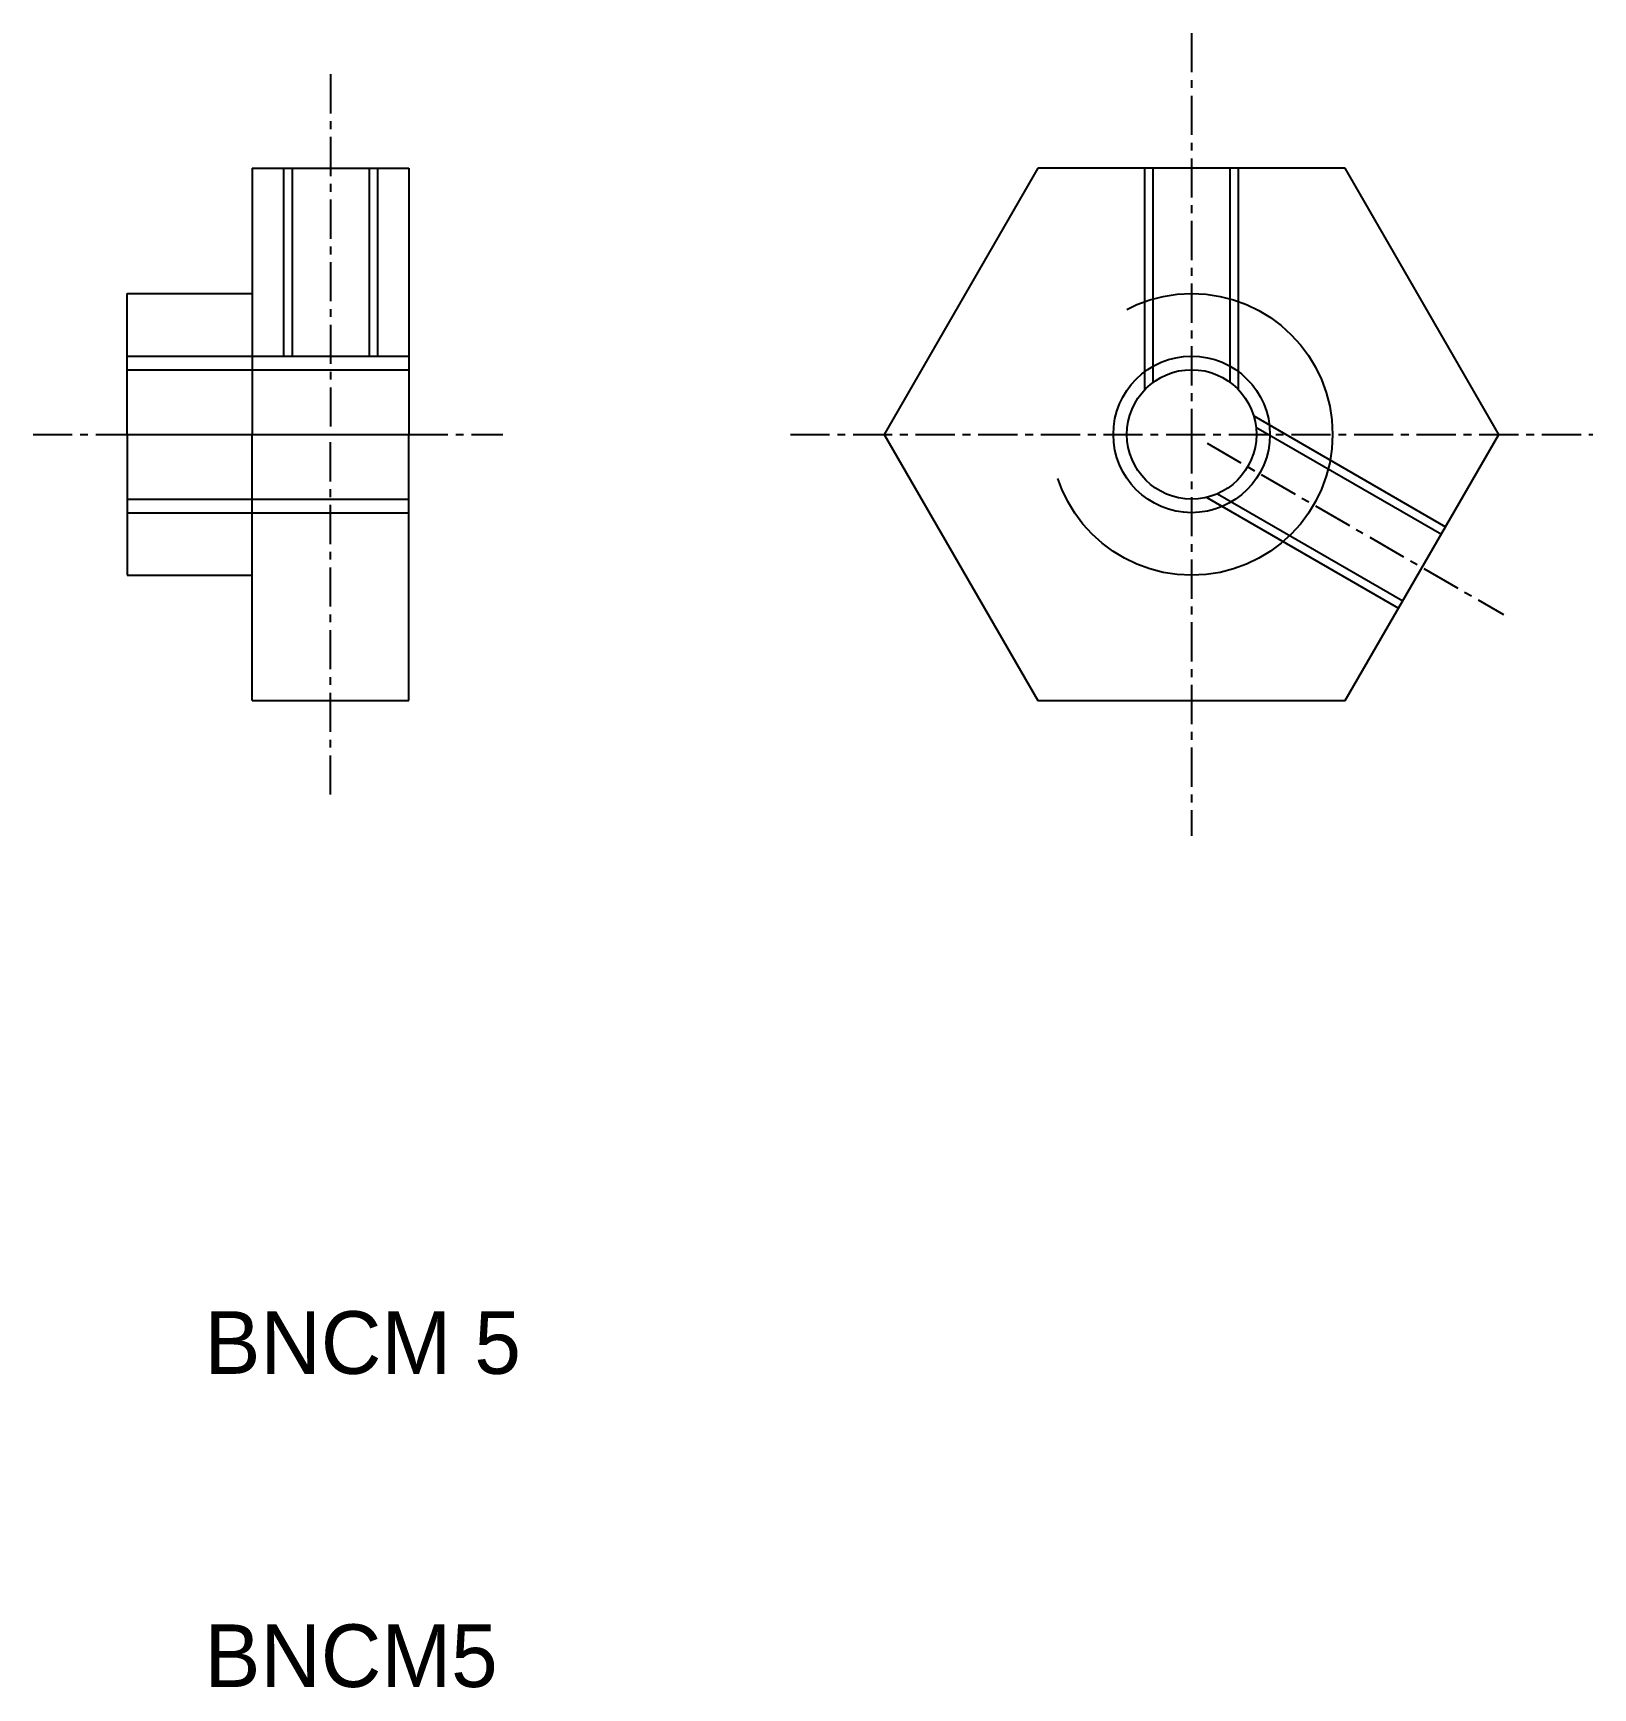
# Model space of a CAD drawing. Extents: x 119.1 to 168.9, y 89.1 to 142.
import ezdxf

# ---------------------------------------------------------------- set-up
doc = ezdxf.new("R2010")
doc.units = 0
doc.linetypes.add('CENTER', pattern=[2, 1.25, -0.25, 0.25, -0.25])
doc.linetypes.add('DASHED', pattern=[19.05, 12.7, -6.35])
doc.layers.get('0').update_dxf_attribs({"linetype": 'CONTINUOUS'})
doc.layers.add('CENTER', color=1, linetype='CENTER')

msp = doc.modelspace()

# ---------------------------------------------------------------- linework, layer by layer
for p, q in [((126.082, 137.635), (126.082, 133.635)), ((126.082, 137.635), (131.082, 137.635)), ((131.082, 137.635), (131.082, 129.135)), ((151.174, 137.635), (146.267, 129.135)), ((160.989, 137.635), (151.174, 137.635)), ((165.897, 129.135), (160.989, 137.635)), ((122.082, 133.635), (126.082, 133.635)), ((122.082, 129.135), (122.082, 133.635)), ((126.082, 133.635), (126.082, 129.135)), ((122.082, 129.135), (131.082, 129.135)), ((122.082, 129.135), (122.082, 124.635)), ((126.082, 124.635), (126.082, 129.135)), ((131.082, 120.635), (131.082, 129.135)), ((146.267, 129.135), (151.174, 120.635)), ((160.989, 120.635), (165.897, 129.135)), ((122.082, 124.635), (126.082, 124.635)), ((126.082, 120.635), (126.082, 124.635)), ((126.082, 120.635), (131.082, 120.635)), ((151.174, 120.635), (160.989, 120.635))]:
    msp.add_line(p, q)
at = {"color": 3, "linetype": 'DASHED'}
for p, q in [((127.082, 137.635), (127.082, 131.635)), ((127.352, 137.635), (127.352, 131.635)), ((129.811, 137.635), (129.811, 131.635)), ((130.082, 137.635), (130.082, 131.635)), ((154.582, 130.557), (154.582, 137.635)), ((154.852, 130.797), (154.852, 137.635)), ((157.311, 130.797), (157.311, 137.635)), ((157.582, 130.557), (157.582, 137.635)), ((122.082, 131.635), (131.082, 131.635)), ((122.082, 131.202), (131.082, 131.202)), ((158.063, 129.723), (164.193, 126.184)), ((158.136, 129.369), (164.058, 125.95)), ((122.082, 127.068), (131.082, 127.068)), ((156.563, 127.125), (162.693, 123.586)), ((156.906, 127.24), (162.828, 123.82)), ((122.082, 126.635), (131.082, 126.635))]:
    msp.add_line(p, q, dxfattribs=at)
at = {"linetype": 'DASHED'}
msp.add_circle((156.082, 129.135), 4.5, dxfattribs=at)
at = {"color": 3}
msp.add_circle((156.082, 129.135), 2.5, dxfattribs=at)
msp.add_circle((156.082, 129.135), 2.067)
at = {"layer": 'CENTER', "color": 1, "linetype": 'CENTER'}
for p, q in [((156.082, 141.95), (156.082, 129.135)), ((128.582, 140.635), (128.582, 129.135)), ((119.082, 129.135), (134.082, 129.135)), ((128.582, 117.635), (128.582, 129.135)), ((143.267, 129.135), (168.897, 129.135)), ((156.082, 129.135), (156.082, 116.32)), ((156.573, 128.852), (166.041, 123.385))]:
    msp.add_line(p, q, dxfattribs=at)

# ---------------------------------------------------------------- texts
for s, p in [('BNCM 5', (124.557, 99.135)), ('BNCM5', (124.557, 89.135))]:
    msp.add_text(s, height=2).set_placement(p)

doc.saveas('drawing.dxf')
